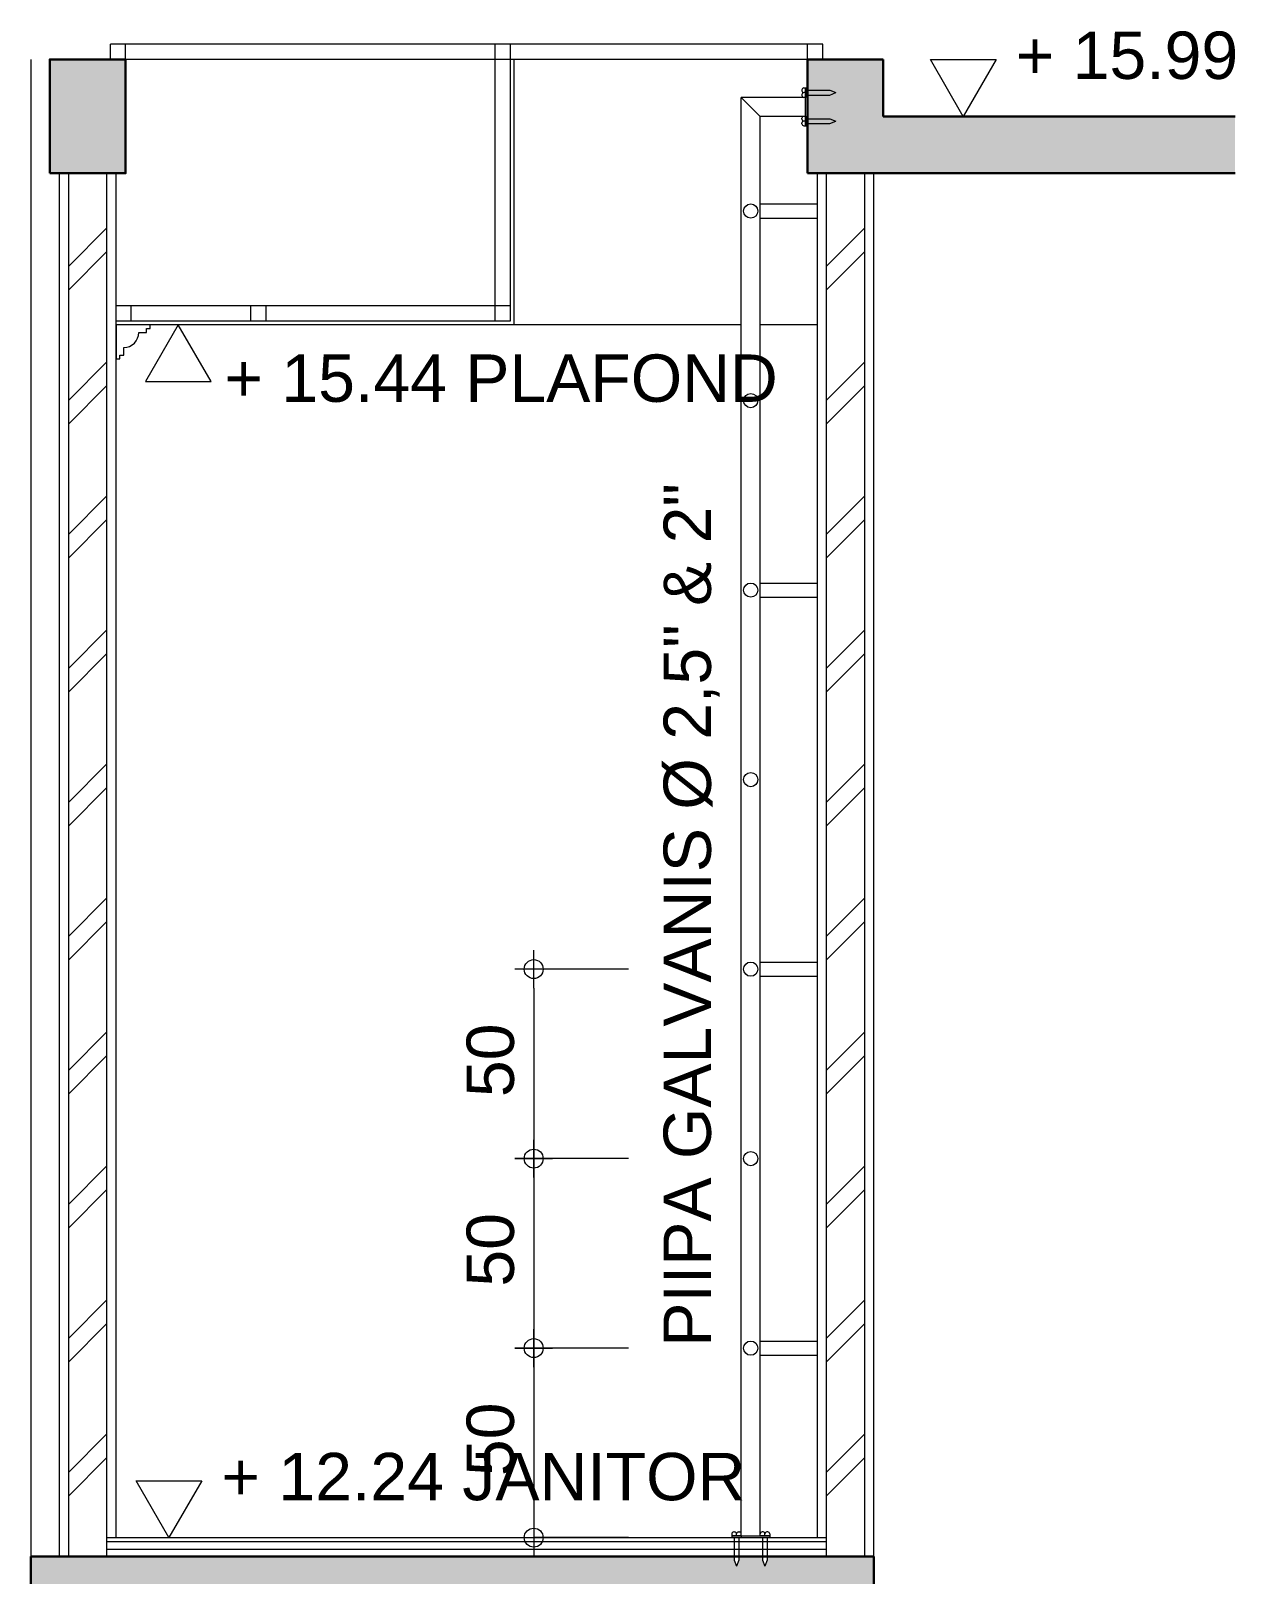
# Model space of a CAD drawing. Header units: millimetres. Extents: x -11 to 1625, y -267 to 180.
# Drawn here: x 1109.42 to 1115.78, y -16.47 to -8.33 of the extents above; entities that cross this region are included whole.
import ezdxf
from ezdxf.enums import TextEntityAlignment as Align

# ---------------------------------------------------------------- set-up
doc = ezdxf.new("R2010")
doc.units = ezdxf.units.MM
for name, color, linetype, lineweight in [('ars', 11, 'Continuous', 5), ('blk', 1, 'Continuous', 30), ('lan', 7, 'Continuous', 15), ('not', 7, 'Continuous', 20), ('pla', 213, 'Continuous', 15), ('sol kol', 8, 'Continuous', 0), ('tem', 5, 'Continuous', 20), ('u', 6, 'Continuous', 20)]:
    doc.layers.add(name, color=color, linetype=linetype, lineweight=lineweight)
doc.styles.add('S', font='SIMPLEX', dxfattribs={"width": 1.1})
doc.styles.get("Standard").update_dxf_attribs({"font": 'ARIALUNI.TTF'})
doc.linetypes.add('BATTING', pattern='A,0.0001,-0.1,[134,ltypeshp.shx,S=0.1,R=0,X=-0.1,Y=0],-0.2,[134,ltypeshp.shx,S=0.1,R=180,X=0.1,Y=0],-0.1', length=0.4001)
doc.dimstyles.new('SK 50', dxfattribs={"dimtxt": 0.25, "dimasz": 0.1, "dimexe": 0, "dimexo": 0, "dimgap": 0.1, "dimtad": 1, "dimdec": 0, "dimlfac": 50, "dimzin": 12, "dimdsep": 46, "dimtxsty": 'Standard', "dimblk": 'BULAT', "dimcen": 0.1, "dimclrd": 256, "dimclre": 256, "dimclrt": 256, "dimadec": 0, "dimazin": 3, "dimtfac": 1, "dimtdec": 0, "dimtofl": 0, "dimtmove": 0, "dimatfit": 3, "dimldrblk": 'BULAT', "dimfxl": 0, "dimtolj": 1, "dimtzin": 0, "dimlwd": -1, "dimlwe": -1, "dimarcsym": 0})

# ---------------------------------------------------------------- blocks, each defined once
blk = doc.blocks.new('PEIL')
blk.add_lwpolyline([(-0.1875, 0.3248), (0.1875, 0.3248), (0, 0)], close=True)
at = {"style": 'S', "width": 1.1, "flags": 4}
blk.add_attdef('CAT', (0.2652, 0.0361), '', height=0.2, dxfattribs=at)
blk = doc.blocks.new('PEILA')
blk.add_lwpolyline([(-0.1875, -0.3248), (0.1875, -0.3248), (0, 0)], close=True)
at = {"style": 'S', "width": 1.1, "flags": 4}
blk.add_attdef('CAT', (0.2652, -0.2887), '', height=0.2, dxfattribs=at)
blk = doc.blocks.new('NOTASI RUANG')
at = {"layer": 'not'}
for height, p in [(0.2598, (-0.0112, 0.2998)), (0.1752, (-0.0087, -0.0173))]:
    blk.add_attdef('RUANG', text='', height=height, dxfattribs=at).set_placement(p, align=Align.MIDDLE_CENTER)
blk = doc.blocks.new('BULAT')
for p, q in [((0, -1), (0, 1)), ((-1, 0), (1, 0))]:
    blk.add_line(p, q)
blk.add_circle((0, 0), 0.5)
blk = doc.blocks.new('*D216')
at = {"layer": 'Defpoints', "color": 0, "ltscale": 0.15}
for p in [(1112.5728, -15.28), (1112.0728, -16.28), (1112.5728, -16.28)]:
    blk.add_point(p, dxfattribs=at)
at = {"layer": 'u', "ltscale": 0.15}
for p, q in [((1112.5728, -15.28), (1112.0728, -15.28)), ((1112.0728, -15.38), (1112.0728, -16.18)), ((1112.5728, -16.28), (1112.0728, -16.28))]:
    blk.add_line(p, q, dxfattribs=at)
at = {"layer": 'u', "ltscale": 0.15, "xscale": 0.1, "yscale": 0.1, "zscale": 0.1}
for p, rotation in [((1112.0728, -15.28), 90), ((1112.0728, -16.28), 270)]:
    blk.add_blockref('BULAT', p, dxfattribs=dict(at, rotation=rotation))
at = {"layer": 'u', "ltscale": 0.15, "insert": (1111.8451, -15.7613), "char_height": 0.25, "attachment_point": 5, "rotation": 90}
blk.add_mtext('\\A1;50', dxfattribs=at)
blk = doc.blocks.new('*D217')
at = {"layer": 'Defpoints', "color": 0, "ltscale": 0.15}
for p in [(1112.5728, -14.28), (1112.0728, -15.28), (1112.5728, -15.28)]:
    blk.add_point(p, dxfattribs=at)
at = {"layer": 'u', "ltscale": 0.15}
for p, q in [((1112.5728, -14.28), (1112.0728, -14.28)), ((1112.0728, -14.38), (1112.0728, -15.18)), ((1112.5728, -15.28), (1112.0728, -15.28))]:
    blk.add_line(p, q, dxfattribs=at)
at = {"layer": 'u', "ltscale": 0.15, "xscale": 0.1, "yscale": 0.1, "zscale": 0.1}
for p, rotation in [((1112.0728, -14.28), 90), ((1112.0728, -15.28), 270)]:
    blk.add_blockref('BULAT', p, dxfattribs=dict(at, rotation=rotation))
at = {"layer": 'u', "ltscale": 0.15, "insert": (1111.8451, -14.7613), "char_height": 0.25, "attachment_point": 5, "rotation": 90}
blk.add_mtext('\\A1;50', dxfattribs=at)
blk = doc.blocks.new('*D218')
at = {"layer": 'Defpoints', "color": 0, "ltscale": 0.15}
for p in [(1112.5728, -13.28), (1112.0728, -14.28), (1112.5728, -14.28)]:
    blk.add_point(p, dxfattribs=at)
at = {"layer": 'u', "ltscale": 0.15}
for p, q in [((1112.5728, -13.28), (1112.0728, -13.28)), ((1112.0728, -13.38), (1112.0728, -14.18)), ((1112.5728, -14.28), (1112.0728, -14.28))]:
    blk.add_line(p, q, dxfattribs=at)
at = {"layer": 'u', "ltscale": 0.15, "xscale": 0.1, "yscale": 0.1, "zscale": 0.1}
for p, rotation in [((1112.0728, -13.28), 90), ((1112.0728, -14.28), 270)]:
    blk.add_blockref('BULAT', p, dxfattribs=dict(at, rotation=rotation))
at = {"layer": 'u', "ltscale": 0.15, "insert": (1111.8451, -13.7613), "char_height": 0.25, "attachment_point": 5, "rotation": 90}
blk.add_mtext('\\A1;50', dxfattribs=at)

msp = doc.modelspace()

# ---------------------------------------------------------------- hatches: boundary and pattern name
at = {"layer": 'ars'}
h = msp.add_hatch(dxfattribs=at)
h.set_pattern_fill('TEMBOK', color=256, scale=0.5)
h.set_pattern_definition([(45, (1081.7268, -116.658), (-0.3535534, 0.3535534), []), (45, (1081.8518, -116.658), (-0.3535534, 0.3535534), [])])
h.paths.add_polyline_path([(1109.6183396, -16.3800001), (1109.6183396, -9.0800001), (1109.8183396, -9.0800001), (1109.8183396, -16.3800001)])
h = msp.add_hatch(dxfattribs=at)
h.set_pattern_fill('TEMBOK', color=256, scale=0.5)
h.set_pattern_definition([(45, (1085.7268, -116.658), (-0.3535534, 0.3535534), []), (45, (1085.8518, -116.658), (-0.3535534, 0.3535534), [])])
h.paths.add_polyline_path([(1113.6183396, -16.3800001), (1113.6183396, -9.0800001), (1113.8183396, -9.0800001), (1113.8183396, -16.3800001)])
at = {"layer": 'sol kol'}
h = msp.add_hatch(color=256, dxfattribs=at)
h.dxf.hatch_style = 1
h.paths.add_polyline_path([(1109.9183396, -8.4800001), (1109.5183396, -8.4800001), (1109.5183396, -9.0800001), (1109.9183396, -9.0800001)])
h = msp.add_hatch(color=256, dxfattribs=at)
h.dxf.hatch_style = 1
h.paths.add_polyline_path([(1113.9183396, -8.4800001), (1113.5183396, -8.4800001), (1113.5183396, -9.0800001), (1113.9183396, -9.0800001)])
h = msp.add_hatch(color=256, dxfattribs=at)
h.dxf.hatch_style = 1
h.paths.add_polyline_path([(1115.7754712, -8.7800001), (1113.9183396, -8.7800001), (1113.9183396, -9.0800001), (1115.7754712, -9.0800001)])
h = msp.add_hatch(color=256, dxfattribs=at)
h.dxf.hatch_style = 1
h.paths.add_polyline_path([(1113.8683396, -16.3800001), (1113.3058396, -16.3800001), (1113.3058396, -16.3980913), (1113.2933396, -16.4296418), (1113.2808396, -16.3980913), (1113.2808396, -16.3800001), (1113.1558396, -16.3800001), (1113.1558396, -16.3980913), (1113.1433396, -16.4296418), (1113.1308396, -16.3980913), (1113.1308396, -16.3800001), (1109.4183396, -16.3800001), (1109.4183396, -17.5800001), (1110.0183396, -17.5800001), (1110.0183396, -16.6200001), (1113.5683396, -16.6200001), (1113.5683396, -17.1800001), (1113.8683396, -17.1800001)])

# ---------------------------------------------------------------- linework, layer by layer
at = {"layer": 'ars'}
for p, q in [((1111.9683396, -8.4800001), (1111.9683396, -9.8800001)), ((1113.1683396, -9.8800001), (1109.8683396, -9.8800001)), ((1113.5683396, -9.8800001), (1113.2683396, -9.8800001)), ((1109.8183396, -16.2800001), (1113.6183396, -16.2800001)), ((1109.8183396, -16.3000001), (1113.6183396, -16.3000001))]:
    msp.add_line(p, q, dxfattribs=at)
at = {"layer": 'ars', "linetype": 'BATTING', "ltscale": 0.1}
msp.add_line((1109.8183396, -16.3400001), (1113.6183396, -16.3400001), dxfattribs=at)
at = {"layer": 'ars'}
for points in [[(1109.6183396, -16.3800001), (1109.6183396, -9.0800001), (1109.8183396, -9.0800001), (1109.8183396, -16.3800001)], [(1113.6183396, -16.3800001), (1113.6183396, -9.0800001), (1113.8183396, -9.0800001), (1113.8183396, -16.3800001)]]:
    msp.add_lwpolyline(points, close=True, dxfattribs=at)
at = {"layer": 'blk'}
for p, q in [((1113.9183396, -8.4800001), (1113.5183396, -8.4800001)), ((1113.5183396, -8.4800001), (1113.5183396, -9.0800001)), ((1113.9183396, -8.7800001), (1113.9183396, -8.4800001)), ((1115.7754712, -8.7800001), (1113.9183396, -8.7800001)), ((1115.7754712, -9.0800001), (1113.5183396, -9.0800001)), ((1109.4183396, -17.5800001), (1109.4183396, -16.3800001)), ((1109.4183396, -16.3800001), (1113.8683396, -16.3800001)), ((1113.8683396, -17.1800001), (1113.8683396, -16.3800001))]:
    msp.add_line(p, q, dxfattribs=at)
msp.add_lwpolyline([(1109.5183396, -9.0800001), (1109.9183396, -9.0800001), (1109.9183396, -8.4800001), (1109.5183396, -8.4800001)], close=True, dxfattribs=at)
at = {"layer": 'lan'}
for p, q in [((1113.4983396, -8.6300001), (1113.5183396, -8.6300001)), ((1113.5083396, -8.8300001), (1113.5083396, -8.6300001)), ((1113.5083396, -8.6300001), (1113.5083396, -8.6800001)), ((1113.1683396, -16.2700001), (1113.1683396, -8.6800001)), ((1113.5083396, -8.6800001), (1113.1683396, -8.6800001)), ((1113.1683396, -8.6800001), (1113.2683396, -8.7800001)), ((1113.4883396, -8.6400001), (1113.4883396, -8.6450001)), ((1113.4883396, -8.6650001), (1113.4883396, -8.6700001)), ((1113.5183396, -8.6550001), (1113.4983396, -8.6550001)), ((1113.5183396, -8.6425001), (1113.6364309, -8.6425001)), ((1113.5183396, -8.6675001), (1113.6364309, -8.6675001)), ((1113.6364309, -8.6425001), (1113.6679813, -8.6550001)), ((1113.6364309, -8.6675001), (1113.6679813, -8.6550001)), ((1113.2683396, -16.2700001), (1113.2683396, -8.7800001)), ((1113.5083396, -8.7800001), (1113.2683396, -8.7800001)), ((1113.4883396, -8.7950001), (1113.4883396, -8.7900001)), ((1113.5083396, -8.7800001), (1113.5183396, -8.7800001)), ((1113.5083396, -8.7800001), (1113.5083396, -8.8300001)), ((1113.5083396, -8.8300001), (1113.5083396, -8.7800001)), ((1113.5183396, -8.7925001), (1113.6364309, -8.7925001)), ((1113.6364309, -8.7925001), (1113.6679813, -8.8050001)), ((1113.4883396, -8.8200001), (1113.4883396, -8.8150001)), ((1113.5183396, -8.8050001), (1113.4983396, -8.8050001)), ((1113.4983396, -8.8300001), (1113.5183396, -8.8300001)), ((1113.5183396, -8.8175001), (1113.6364309, -8.8175001)), ((1113.6364309, -8.8175001), (1113.6679813, -8.8050001)), ((1109.5683396, -9.0800001), (1109.5683396, -16.3800001)), ((1109.8683396, -16.2800001), (1109.8683396, -9.0800001)), ((1113.5683396, -9.0800001), (1113.5683396, -16.2800001)), ((1113.8683396, -16.6200001), (1113.8683396, -9.0800001)), ((1113.2683396, -9.2425001), (1113.5683396, -9.2425001)), ((1113.2683396, -9.3175001), (1113.5683396, -9.3175001)), ((1113.2683396, -11.2425001), (1113.5683396, -11.2425001)), ((1113.2683396, -11.3175001), (1113.5683396, -11.3175001)), ((1113.2683396, -13.2425001), (1113.5683396, -13.2425001)), ((1113.2683396, -13.3175001), (1113.5683396, -13.3175001)), ((1113.2683396, -15.2425001), (1113.5683396, -15.2425001)), ((1113.2683396, -15.3175001), (1113.5683396, -15.3175001)), ((1113.1183396, -16.2600001), (1113.1183396, -16.2800001)), ((1113.1183396, -16.2700001), (1113.3183396, -16.2700001)), ((1113.1183396, -16.2700001), (1113.1183396, -16.2800001)), ((1113.1683396, -16.2700001), (1113.1183396, -16.2700001)), ((1113.1183396, -16.2700001), (1113.1683396, -16.2700001)), ((1113.1283396, -16.2500001), (1113.1333396, -16.2500001)), ((1113.1308396, -16.2800001), (1113.1308396, -16.3980913)), ((1113.1433396, -16.2700001), (1113.1433396, -16.2600001)), ((1113.1533396, -16.2500001), (1113.1583396, -16.2500001)), ((1113.1558396, -16.2800001), (1113.1558396, -16.3980913)), ((1113.1683396, -16.2700001), (1113.1683396, -16.2800001)), ((1113.3183396, -16.2700001), (1113.2683396, -16.2700001)), ((1113.2833396, -16.2500001), (1113.2783396, -16.2500001)), ((1113.2808396, -16.2800001), (1113.2808396, -16.3980913)), ((1113.2933396, -16.2700001), (1113.2933396, -16.2600001)), ((1113.3083396, -16.2500001), (1113.3033396, -16.2500001)), ((1113.3058396, -16.2800001), (1113.3058396, -16.3980913)), ((1113.3183396, -16.2600001), (1113.3183396, -16.2800001)), ((1113.3183396, -16.2700001), (1113.3183396, -16.2800001)), ((1109.8183396, -16.3800001), (1113.6183396, -16.3800001)), ((1113.1308396, -16.3980913), (1113.1433396, -16.4296418)), ((1113.1558396, -16.3980913), (1113.1433396, -16.4296418)), ((1113.2808396, -16.3980913), (1113.2933396, -16.4296418)), ((1113.3058396, -16.3980913), (1113.2933396, -16.4296418))]:
    msp.add_line(p, q, dxfattribs=at)
msp.add_lwpolyline([(1110.0283396, -9.9200001), (1110.0283396, -9.9000001), (1110.0483396, -9.9000001), (1110.0483396, -9.8800001), (1109.8683396, -9.8800001), (1109.8683396, -10.0600001), (1109.8883396, -10.0600001), (1109.8883396, -10.0400001), (1109.9083396, -10.0400001), (1109.9083396, -10.0000001, 0.414213562), (1109.9883396, -9.9200001)], format="xyb", close=True, dxfattribs=at)
for centre in [(1113.2183396, -9.2800001), (1113.2183396, -10.2800001), (1113.2183396, -11.2800001), (1113.2183396, -12.2800001), (1113.2183396, -13.2800001), (1113.2183396, -14.2800001), (1113.2183396, -15.2800001)]:
    msp.add_circle(centre, 0.0375, dxfattribs=at)
for centre, start, end in [((1113.4983396, -8.6400001), 90, 180), ((1113.4983396, -8.6450001), 180, 270), ((1113.4983396, -8.6650001), 90, 180), ((1113.4983396, -8.6700001), 180, 270), ((1113.4983396, -8.7900001), 90, 180), ((1113.4983396, -8.7950001), 180, 270), ((1113.4983396, -8.8150001), 90, 180), ((1113.4983396, -8.8200001), 180, 270), ((1113.1283396, -16.2600001), 90, 180), ((1113.1333396, -16.2600001), 0, 90), ((1113.1533396, -16.2600001), 90, 180), ((1113.1583396, -16.2600001), 0, 90), ((1113.2783396, -16.2600001), 90, 180), ((1113.2833396, -16.2600001), 0, 90), ((1113.3033396, -16.2600001), 90, 180), ((1113.3083396, -16.2600001), 0, 90)]:
    msp.add_arc(centre, 0.01, start, end, dxfattribs=at)
at = {"layer": 'pla'}
for p, q in [((1113.5983396, -8.4000001), (1109.8383396, -8.4000001)), ((1109.8383396, -8.4800001), (1109.8383396, -8.4000001)), ((1109.9183396, -8.4800001), (1109.9183396, -8.4000001)), ((1111.8683396, -8.4000001), (1111.8683396, -9.8600001)), ((1111.9483396, -8.4000001), (1111.9483396, -9.8600001)), ((1113.5183396, -8.4800001), (1113.5183396, -8.4000001)), ((1113.5983396, -8.4800001), (1113.5983396, -8.4000001)), ((1113.5983396, -8.4800001), (1109.8383396, -8.4800001)), ((1111.9483396, -9.7800001), (1109.8683396, -9.7800001)), ((1109.9483396, -9.8600001), (1109.9483396, -9.7800001)), ((1109.9483396, -9.8600001), (1109.9483396, -9.7800001)), ((1110.5783396, -9.7800001), (1110.5783396, -9.8600001)), ((1110.6583396, -9.7800001), (1110.6583396, -9.8600001)), ((1111.9483396, -9.8600001), (1109.8683396, -9.8600001))]:
    msp.add_line(p, q, dxfattribs=at)
at = {"layer": 'tem'}
msp.add_line((1109.4183396, -8.4800001), (1109.4183396, -16.6200001), dxfattribs=at)

# ---------------------------------------------------------------- block references
ref = msp.add_blockref('NOTASI RUANG', (1112.8614063, -12.9829064), dxfattribs=dict(xscale=1.264792453639075, yscale=1.264792453639075, zscale=1.264792453639075, rotation=90))
ref.add_attrib('RUANG', 'PIIPA GALVANIS %%C 2,5" & 2"', dxfattribs={"layer": 'not', "height": 0.25, "rotation": 90}).set_placement((1112.8832364, -12.9938705), align=Align.MIDDLE_CENTER)
at = {"layer": 'not'}
ref = msp.add_blockref('PEIL', (1114.3400431, -8.7800001), dxfattribs=dict(at, xscale=0.9237604307034012, yscale=0.9237604307034012, zscale=0.9237604307034012))
ref.add_attrib('CAT', '+ 15.99', (1114.6167167, -8.5826942), dxfattribs={"layer": '0', "height": 0.25, "flags": 4})
ref = msp.add_blockref('PEILA', (1110.1964232, -9.8800001), dxfattribs=dict(at, xscale=0.9237604307034012, yscale=0.9237604307034012, zscale=0.9237604307034012))
ref.add_attrib('CAT', '+ 15.44 PLAFOND', (1110.4397685, -10.286552), dxfattribs={"layer": '0', "height": 0.25, "flags": 4})
ref = msp.add_blockref('PEIL', (1110.1473499, -16.2800001), dxfattribs=dict(at, xscale=0.9237604307034012, yscale=0.9237604307034012, zscale=0.9237604307034012))
ref.add_attrib('CAT', '+ 12.24 JANITOR', (1110.4240235, -16.0826942), dxfattribs={"layer": '0', "height": 0.25, "flags": 4})

# ---------------------------------------------------------------- dimensions: what is measured, and where the dimension line sits
at = {"layer": 'u', "ltscale": 0.15}
for base, p1, p2, picture, middle in [((1112.0728085, -14.2800001), (1112.5728085, -13.2800001), (1112.5728085, -14.2800001), '*D218', (1112.0728085, -13.7612501)), ((1112.0728085, -15.2800001), (1112.5728085, -14.2800001), (1112.5728085, -15.2800001), '*D217', (1112.0728085, -14.7612501)), ((1112.0728085, -16.2800001), (1112.5728085, -15.2800001), (1112.5728085, -16.2800001), '*D216', (1112.0728085, -15.7612501))]:
    dim = msp.add_linear_dim(base=base, p1=p1, p2=p2, angle=270, dimstyle='SK 50', override={"dimdec": 1}, dxfattribs=at)
    dim.commit()
    dim.dimension.update_dxf_attribs({"geometry": picture, "text_midpoint": middle, "dimtype": 160})

doc.saveas('drawing.dxf')
